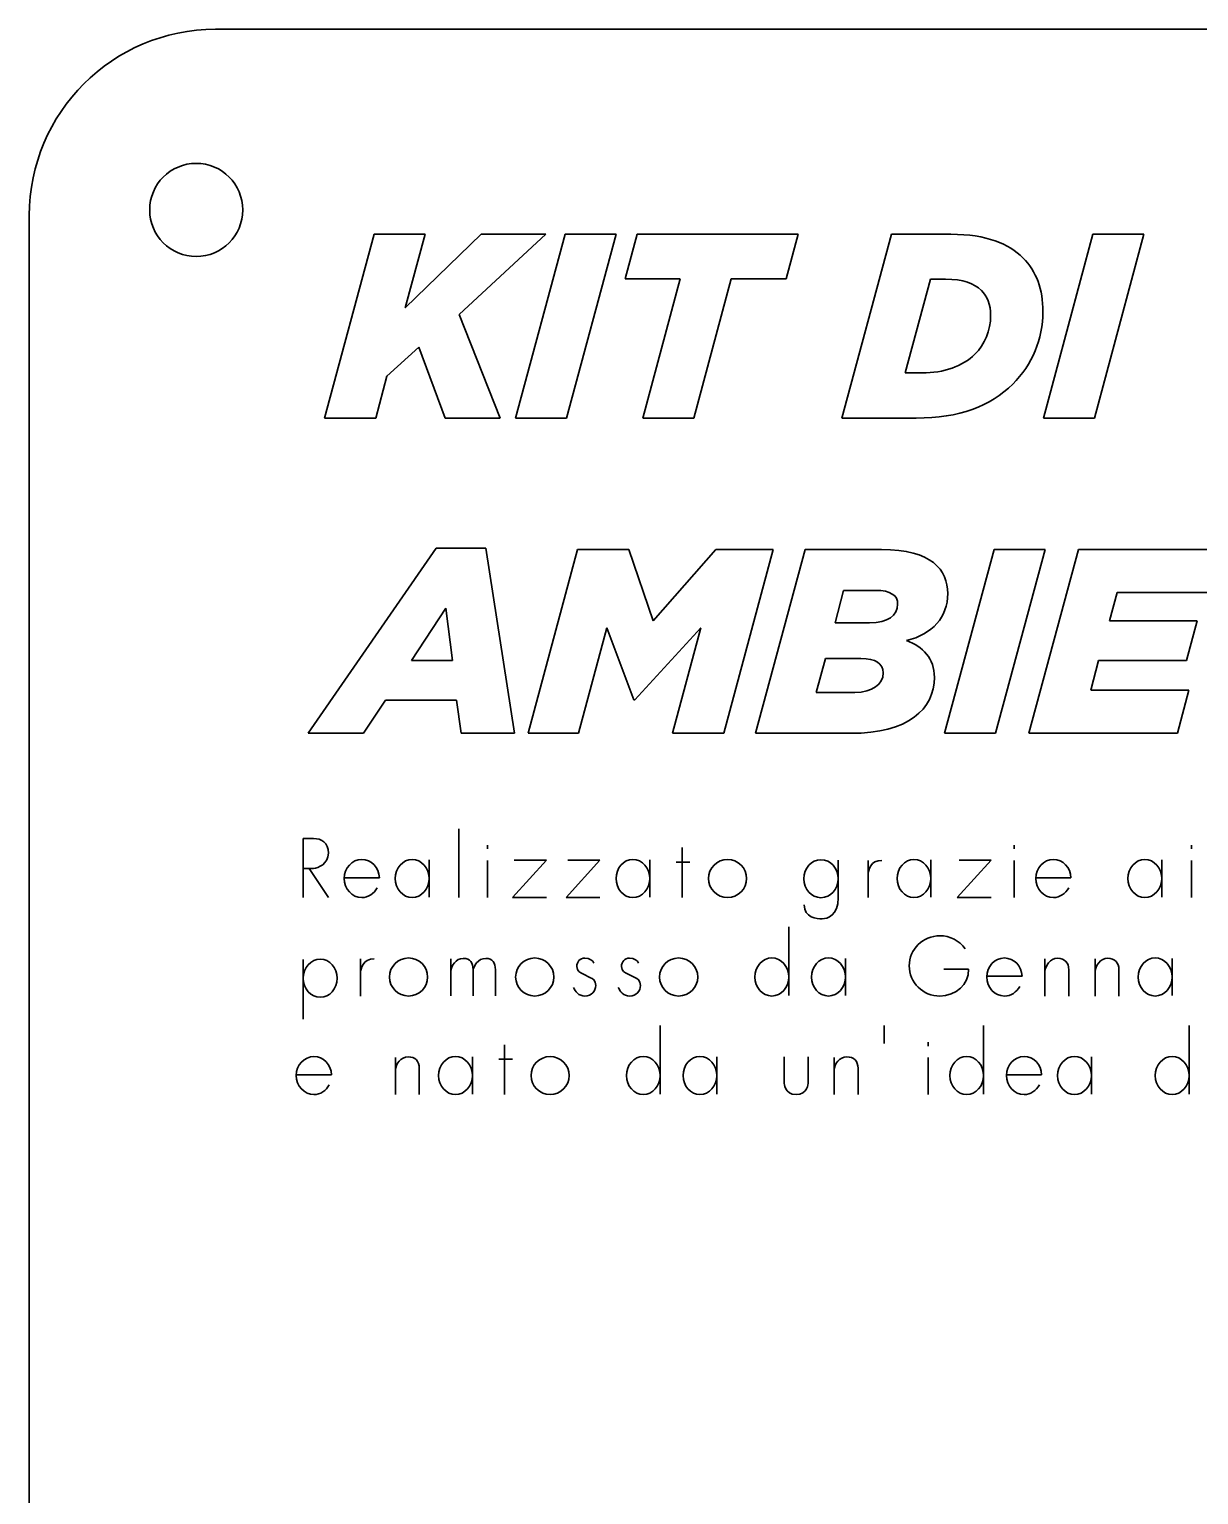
# Model space of a CAD drawing. Header units: inches. Extents: x 0 to 9.7, y -5.9 to 6.4.
# Drawn here: x 0 to 1.978, y -2.479 to 0 of the extents above; entities that cross this region are included whole.
import ezdxf

# ---------------------------------------------------------------- set-up
doc = ezdxf.new("R2010")
doc.units = ezdxf.units.IN
doc.header["$MEASUREMENT"] = 0
doc.layers.add('Livello 1', color=7, linetype='Continuous')

msp = doc.modelspace()

# ---------------------------------------------------------------- linework, layer by layer
at = {"layer": 'Livello 1', "color": 250, "lineweight": 35}
for points in [[(0.315, 0), (9.3395, 0)], [(0, -5.5906), (0, -0.315)], [(0.4993, -0.6578), (0.5833, -0.3467)], [(0.5833, -0.3467), (0.6695, -0.3467)], [(0.6357, -0.4711), (0.7646, -0.3467)], [(0.6695, -0.3467), (0.6357, -0.4711)], [(0.8739, -0.3467), (0.7273, -0.4827)], [(0.7646, -0.3467), (0.8739, -0.3467)], [(0.8228, -0.6578), (0.9064, -0.3467)], [(0.9064, -0.3467), (0.9926, -0.3467)], [(0.9926, -0.3467), (0.9091, -0.6578)], [(1.0082, -0.4222), (1.0282, -0.3467)], [(1.0282, -0.3467), (1.3006, -0.3467)], [(1.3006, -0.3467), (1.2806, -0.4222)], [(1.3748, -0.6578), (1.4588, -0.3467)], [(1.4588, -0.3467), (1.5593, -0.3467)], [(1.7157, -0.6578), (1.7993, -0.3467)], [(1.7993, -0.3467), (1.8855, -0.3467)], [(1.8855, -0.3467), (1.8019, -0.6578)], [(1.1011, -0.4222), (1.0082, -0.4222)], [(1.038, -0.6578), (1.1011, -0.4222)], [(1.1873, -0.4222), (1.1242, -0.6578)], [(1.2806, -0.4222), (1.1873, -0.4222)], [(1.5246, -0.4227), (1.4819, -0.5813)], [(1.5499, -0.4227), (1.5246, -0.4227)], [(0.7273, -0.4827), (0.7966, -0.6578)], [(0.6588, -0.5378), (0.6046, -0.5871)], [(0.7037, -0.6578), (0.6588, -0.5378)], [(0.6046, -0.5871), (0.586, -0.6578)], [(1.4819, -0.5813), (1.5104, -0.5813)], [(0.586, -0.6578), (0.4993, -0.6578)], [(0.7966, -0.6578), (0.7037, -0.6578)], [(0.9091, -0.6578), (0.8228, -0.6578)], [(1.1242, -0.6578), (1.038, -0.6578)], [(1.5006, -0.6578), (1.3748, -0.6578)], [(1.8019, -0.6578), (1.7157, -0.6578)], [(0.4717, -1.1911), (0.6882, -0.8778)], [(0.6882, -0.8778), (0.7726, -0.8778)], [(0.7726, -0.8778), (0.8211, -1.1911)], [(0.8437, -1.1911), (0.9277, -0.88)], [(0.9277, -0.88), (1.0144, -0.88)], [(1.0144, -0.88), (1.0557, -1.0005)], [(1.0557, -1.0005), (1.1615, -0.88)], [(1.1615, -0.88), (1.2584, -0.88)], [(1.2584, -0.88), (1.1748, -1.1911)], [(1.2286, -1.1911), (1.3126, -0.88)], [(1.3126, -0.88), (1.4419, -0.88)], [(1.5486, -1.1911), (1.6322, -0.88)], [(1.6322, -0.88), (1.7184, -0.88)], [(1.7184, -0.88), (1.6348, -1.1911)], [(1.6909, -1.1911), (1.7748, -0.88)], [(1.7748, -0.88), (2.0237, -0.88)], [(1.3775, -0.9493), (1.3633, -1.004)], [(1.4313, -0.9493), (1.3775, -0.9493)], [(1.8402, -0.9529), (1.8273, -1.0005)], [(2.0037, -0.9529), (1.8402, -0.9529)], [(0.7046, -0.9791), (0.6464, -1.068)], [(0.7162, -1.068), (0.7046, -0.9791)], [(0.9771, -1.0129), (0.9291, -1.1911)], [(1.0228, -1.1342), (0.9771, -1.0129)], [(1.1362, -1.0125), (1.0246, -1.1342)], [(1.0882, -1.1911), (1.1362, -1.0125)], [(1.3633, -1.004), (1.4215, -1.004)], [(1.8273, -1.0005), (1.9757, -1.0005)], [(1.9757, -1.0005), (1.9575, -1.068)], [(1.3468, -1.0645), (1.3313, -1.1218)], [(1.4068, -1.0645), (1.3468, -1.0645)], [(0.6464, -1.068), (0.7162, -1.068)], [(1.8091, -1.068), (1.7957, -1.1178)], [(1.9575, -1.068), (1.8091, -1.068)], [(0.6028, -1.1351), (0.5655, -1.1911)], [(0.7228, -1.1351), (0.6028, -1.1351)], [(0.7304, -1.1911), (0.7228, -1.1351)], [(1.0246, -1.1342), (1.0228, -1.1342)], [(1.3313, -1.1218), (1.3966, -1.1218)], [(1.7957, -1.1178), (1.9619, -1.1178)], [(1.9619, -1.1178), (1.9424, -1.1911)], [(0.5655, -1.1911), (0.4717, -1.1911)], [(0.8211, -1.1911), (0.7304, -1.1911)], [(0.9291, -1.1911), (0.8437, -1.1911)], [(1.1748, -1.1911), (1.0882, -1.1911)], [(1.3899, -1.1911), (1.2286, -1.1911)], [(1.6348, -1.1911), (1.5486, -1.1911)], [(1.9424, -1.1911), (1.6909, -1.1911)], [(0.7269, -1.4689), (0.7269, -1.3527)], [(0.7269, -1.3527), (0.7269, -1.4689)], [(0.4634, -1.4688), (0.4634, -1.369)], [(0.4634, -1.369), (0.4634, -1.4688)], [(0.481, -1.369), (0.4634, -1.369)], [(0.4634, -1.369), (0.481, -1.369)], [(0.7751, -1.3868), (0.7751, -1.3801)], [(0.7751, -1.3801), (0.7751, -1.3868)], [(1.1044, -1.3845), (1.1044, -1.4091)], [(1.1044, -1.4091), (1.1044, -1.3845)], [(1.6663, -1.3801), (1.6663, -1.3868)], [(1.6663, -1.3868), (1.6663, -1.3801)], [(1.9663, -1.3868), (1.9663, -1.3801)], [(1.9663, -1.3801), (1.9663, -1.3868)], [(0.6764, -1.4682), (0.6764, -1.4052)], [(0.6764, -1.4052), (0.6764, -1.4682)], [(0.7751, -1.4689), (0.7751, -1.4061)], [(0.7751, -1.4061), (0.7751, -1.4689)], [(0.8748, -1.4059), (0.8174, -1.4689)], [(0.8174, -1.4689), (0.8748, -1.4059)], [(0.8205, -1.4059), (0.8748, -1.4059)], [(0.8748, -1.4059), (0.8205, -1.4059)], [(0.9653, -1.4059), (0.908, -1.4689)], [(0.908, -1.4689), (0.9653, -1.4059)], [(0.911, -1.4059), (0.9653, -1.4059)], [(0.9653, -1.4059), (0.911, -1.4059)], [(1.0498, -1.4682), (1.0498, -1.4052)], [(1.0498, -1.4052), (1.0498, -1.4682)], [(1.0944, -1.4091), (1.1044, -1.4091)], [(1.1044, -1.4091), (1.0944, -1.4091)], [(1.1044, -1.4689), (1.1044, -1.4091)], [(1.1044, -1.4091), (1.1044, -1.4689)], [(1.1176, -1.4091), (1.1044, -1.4091)], [(1.1044, -1.4091), (1.1176, -1.4091)], [(1.3685, -1.4056), (1.3685, -1.4692)], [(1.3685, -1.4692), (1.3685, -1.4056)], [(1.4191, -1.4689), (1.4191, -1.4061)], [(1.4191, -1.4061), (1.4191, -1.4689)], [(1.5253, -1.4682), (1.5253, -1.4052)], [(1.5253, -1.4052), (1.5253, -1.4682)], [(1.6273, -1.4059), (1.5699, -1.4689)], [(1.5699, -1.4689), (1.6273, -1.4059)], [(1.573, -1.4059), (1.6273, -1.4059)], [(1.6273, -1.4059), (1.573, -1.4059)], [(1.6663, -1.4061), (1.6663, -1.4689)], [(1.6663, -1.4689), (1.6663, -1.4061)], [(1.9159, -1.4682), (1.9159, -1.4052)], [(1.9159, -1.4052), (1.9159, -1.4682)], [(1.9663, -1.4689), (1.9663, -1.4061)], [(1.9663, -1.4061), (1.9663, -1.4689)], [(0.4634, -1.4197), (0.481, -1.4197)], [(0.481, -1.4197), (0.4634, -1.4197)], [(0.4737, -1.4199), (0.5063, -1.4689)], [(0.5063, -1.4689), (0.4737, -1.4199)], [(0.5329, -1.4355), (0.5923, -1.4355)], [(0.5923, -1.4355), (0.5329, -1.4355)], [(1.7028, -1.4355), (1.7622, -1.4355)], [(1.7622, -1.4355), (1.7028, -1.4355)], [(0.8174, -1.4689), (0.8748, -1.4689)], [(0.8748, -1.4689), (0.8174, -1.4689)], [(0.908, -1.4689), (0.9653, -1.4689)], [(0.9653, -1.4689), (0.908, -1.4689)], [(1.5699, -1.4689), (1.6273, -1.4689)], [(1.6273, -1.4689), (1.5699, -1.4689)], [(1.2848, -1.6349), (1.2848, -1.5186)], [(1.2848, -1.5186), (1.2848, -1.6349)], [(0.4634, -1.574), (0.4634, -1.6747)], [(0.4634, -1.6747), (0.4634, -1.574)], [(0.5602, -1.6356), (0.5602, -1.5727)], [(0.5602, -1.5727), (0.5602, -1.6356)], [(0.713, -1.6355), (0.713, -1.5727)], [(1.3806, -1.6349), (1.3806, -1.5719)], [(1.3806, -1.5719), (1.3806, -1.6349)], [(1.7183, -1.6356), (1.7183, -1.5727)], [(1.7183, -1.5727), (1.7183, -1.6356)], [(1.8031, -1.5727), (1.8031, -1.6356)], [(1.8031, -1.6356), (1.8031, -1.5727)], [(1.9334, -1.6349), (1.9334, -1.5719)], [(1.9334, -1.5719), (1.9334, -1.6349)], [(0.9362, -1.5981), (0.9496, -1.6045)], [(0.9496, -1.6045), (0.9362, -1.5981)], [(1.0119, -1.5981), (1.0253, -1.6045)], [(1.0253, -1.6045), (1.0119, -1.5981)], [(1.5474, -1.5901), (1.5889, -1.5901)], [(1.5889, -1.5901), (1.5474, -1.5901)], [(1.6201, -1.6021), (1.6795, -1.6021)], [(1.6795, -1.6021), (1.6201, -1.6021)], [(1.0674, -1.8016), (1.0674, -1.6852)], [(1.0674, -1.6852), (1.0674, -1.8016)], [(1.4465, -1.6855), (1.4465, -1.7161)], [(1.4465, -1.7161), (1.4465, -1.6855)], [(1.6145, -1.8016), (1.6145, -1.6852)], [(1.6145, -1.6852), (1.6145, -1.8016)], [(1.9621, -1.8016), (1.9621, -1.6852)], [(1.9621, -1.6852), (1.9621, -1.8016)], [(0.8042, -1.7179), (0.8042, -1.7424)], [(0.8042, -1.7424), (0.8042, -1.7179)], [(1.5209, -1.7201), (1.5209, -1.7134)], [(1.5209, -1.7134), (1.5209, -1.7201)], [(0.6194, -1.8023), (0.6194, -1.7394)], [(0.6194, -1.7394), (0.6194, -1.8023)], [(0.7496, -1.8016), (0.7496, -1.7386)], [(0.7496, -1.7386), (0.7496, -1.8016)], [(0.7942, -1.7424), (0.8042, -1.7424)], [(0.8042, -1.7424), (0.7942, -1.7424)], [(0.8042, -1.8023), (0.8042, -1.7424)], [(0.8042, -1.7424), (0.8042, -1.8023)], [(0.8174, -1.7424), (0.8042, -1.7424)], [(0.8042, -1.7424), (0.8174, -1.7424)], [(1.1632, -1.8016), (1.1632, -1.7386)], [(1.1632, -1.7386), (1.1632, -1.8016)], [(1.2773, -1.7387), (1.2773, -1.7827)], [(1.2773, -1.7827), (1.2773, -1.7387)], [(1.3175, -1.7387), (1.3175, -1.7827)], [(1.3175, -1.7827), (1.3175, -1.7387)], [(1.3616, -1.7394), (1.3616, -1.8023)], [(1.3616, -1.8023), (1.3616, -1.7394)], [(1.5209, -1.8023), (1.5209, -1.7394)], [(1.5209, -1.7394), (1.5209, -1.8023)], [(1.7968, -1.8016), (1.7968, -1.7386)], [(1.7968, -1.7386), (1.7968, -1.8016)], [(0.4517, -1.7688), (0.5112, -1.7688)], [(0.5112, -1.7688), (0.4517, -1.7688)], [(1.6533, -1.7688), (1.7127, -1.7688)], [(1.7127, -1.7688), (1.6533, -1.7688)]]:
    msp.add_lwpolyline(points, dxfattribs=at)
for points in [[(0, -0.315), (0, -0.141), (0.141, 0), (0.315, 0)], [(0.2037, -0.3056), (0.2037, -0.2621), (0.2389, -0.2268), (0.2824, -0.2268)], [(0.2824, -0.2268), (0.3259, -0.2268), (0.3611, -0.2621), (0.3611, -0.3056)], [(0.2824, -0.3843), (0.2389, -0.3843), (0.2037, -0.349), (0.2037, -0.3056)], [(0.3611, -0.3056), (0.3611, -0.349), (0.3259, -0.3843), (0.2824, -0.3843)], [(1.5593, -0.3467), (1.6197, -0.3467), (1.6575, -0.3631), (1.681, -0.3867)], [(1.681, -0.3867), (1.7041, -0.4098), (1.7148, -0.44), (1.7148, -0.4778)], [(1.6108, -0.4418), (1.5988, -0.4302), (1.5797, -0.4227), (1.5499, -0.4227)], [(1.6264, -0.4845), (1.6264, -0.4653), (1.6206, -0.4516), (1.6108, -0.4418)], [(1.5997, -0.5498), (1.6162, -0.5333), (1.6264, -0.5093), (1.6264, -0.4845)], [(1.7148, -0.4778), (1.7148, -0.5245), (1.697, -0.5671), (1.6637, -0.6004)], [(1.5104, -0.5813), (1.5468, -0.5813), (1.5793, -0.5702), (1.5997, -0.5498)], [(1.6637, -0.6004), (1.6264, -0.6378), (1.5726, -0.6578), (1.5006, -0.6578)], [(1.4419, -0.88), (1.5264, -0.88), (1.5539, -0.9147), (1.5539, -0.9547)], [(1.4691, -0.9725), (1.4691, -0.9578), (1.4575, -0.9493), (1.4313, -0.9493)], [(1.5539, -0.9547), (1.5539, -0.9942), (1.5277, -1.0236), (1.4842, -1.0342)], [(1.4215, -1.004), (1.4526, -1.004), (1.4691, -0.992), (1.4691, -0.9725)], [(1.4842, -1.0342), (1.5117, -1.044), (1.5313, -1.0645), (1.5313, -1.0964)], [(1.4446, -1.0889), (1.4446, -1.0729), (1.4317, -1.0645), (1.4068, -1.0645)], [(1.3966, -1.1218), (1.4264, -1.1218), (1.4446, -1.1084), (1.4446, -1.0889)], [(1.5313, -1.0964), (1.5313, -1.1502), (1.4864, -1.1911), (1.3899, -1.1911)], [(0.506, -1.3938), (0.506, -1.3762), (0.4942, -1.3691), (0.481, -1.369)], [(0.481, -1.369), (0.4942, -1.3691), (0.506, -1.3762), (0.506, -1.3938)], [(0.481, -1.4197), (0.4888, -1.4197), (0.506, -1.4113), (0.506, -1.3938)], [(0.506, -1.3938), (0.506, -1.4113), (0.4888, -1.4197), (0.481, -1.4197)], [(0.5626, -1.4045), (0.546, -1.4045), (0.5327, -1.419), (0.5327, -1.4366)], [(0.5327, -1.4366), (0.5327, -1.419), (0.546, -1.4045), (0.5626, -1.4045)], [(0.5923, -1.4355), (0.5919, -1.4181), (0.5787, -1.4045), (0.5626, -1.4045)], [(0.5626, -1.4045), (0.5787, -1.4045), (0.5919, -1.4181), (0.5923, -1.4355)], [(0.6192, -1.4367), (0.6192, -1.419), (0.632, -1.4044), (0.6478, -1.4044)], [(0.6192, -1.4367), (0.6192, -1.419), (0.632, -1.4044), (0.6478, -1.4044)], [(0.6478, -1.4044), (0.6635, -1.4044), (0.6764, -1.419), (0.6764, -1.4367)], [(0.6478, -1.4044), (0.6635, -1.4044), (0.6764, -1.419), (0.6764, -1.4367)], [(0.9926, -1.4367), (0.9926, -1.419), (1.0053, -1.4044), (1.0212, -1.4044)], [(0.9926, -1.4367), (0.9926, -1.419), (1.0053, -1.4044), (1.0212, -1.4044)], [(1.0212, -1.4044), (1.0369, -1.4044), (1.0498, -1.419), (1.0498, -1.4367)], [(1.0212, -1.4044), (1.0369, -1.4044), (1.0498, -1.419), (1.0498, -1.4367)], [(1.149, -1.4367), (1.149, -1.419), (1.1635, -1.4045), (1.1813, -1.4045)], [(1.149, -1.4367), (1.149, -1.419), (1.1635, -1.4045), (1.1813, -1.4045)], [(1.1813, -1.4045), (1.1991, -1.4045), (1.2136, -1.419), (1.2136, -1.4367)], [(1.1813, -1.4045), (1.1991, -1.4045), (1.2136, -1.419), (1.2136, -1.4367)], [(1.3103, -1.4371), (1.3103, -1.4192), (1.3234, -1.4049), (1.3394, -1.4049)], [(1.3103, -1.4371), (1.3103, -1.4192), (1.3234, -1.4049), (1.3394, -1.4049)], [(1.3394, -1.4049), (1.3555, -1.4049), (1.3685, -1.4192), (1.3685, -1.4371)], [(1.3394, -1.4049), (1.3555, -1.4049), (1.3685, -1.4192), (1.3685, -1.4371)], [(1.4191, -1.4291), (1.4191, -1.4238), (1.4234, -1.4052), (1.4424, -1.4061)], [(1.4424, -1.4061), (1.4234, -1.4052), (1.4191, -1.4238), (1.4191, -1.4291)], [(1.4681, -1.4367), (1.4681, -1.419), (1.4809, -1.4044), (1.4967, -1.4044)], [(1.4681, -1.4367), (1.4681, -1.419), (1.4809, -1.4044), (1.4967, -1.4044)], [(1.4967, -1.4044), (1.5124, -1.4044), (1.5253, -1.419), (1.5253, -1.4367)], [(1.4967, -1.4044), (1.5124, -1.4044), (1.5253, -1.419), (1.5253, -1.4367)], [(1.7325, -1.4045), (1.716, -1.4045), (1.7027, -1.419), (1.7027, -1.4366)], [(1.7027, -1.4366), (1.7027, -1.419), (1.716, -1.4045), (1.7325, -1.4045)], [(1.7622, -1.4355), (1.7618, -1.4181), (1.7486, -1.4045), (1.7325, -1.4045)], [(1.7325, -1.4045), (1.7486, -1.4045), (1.7618, -1.4181), (1.7622, -1.4355)], [(1.8587, -1.4367), (1.8587, -1.419), (1.8714, -1.4044), (1.8873, -1.4044)], [(1.8587, -1.4367), (1.8587, -1.419), (1.8714, -1.4044), (1.8873, -1.4044)], [(1.8873, -1.4044), (1.9029, -1.4044), (1.9159, -1.419), (1.9159, -1.4367)], [(1.8873, -1.4044), (1.9029, -1.4044), (1.9159, -1.419), (1.9159, -1.4367)], [(0.5327, -1.4366), (0.5327, -1.4544), (0.546, -1.4689), (0.5626, -1.4689)], [(0.5626, -1.4689), (0.546, -1.4689), (0.5327, -1.4544), (0.5327, -1.4366)], [(0.6478, -1.4689), (0.632, -1.4689), (0.6192, -1.4544), (0.6192, -1.4367)], [(0.6478, -1.4689), (0.632, -1.4689), (0.6192, -1.4544), (0.6192, -1.4367)], [(0.6764, -1.4367), (0.6764, -1.4544), (0.6635, -1.4689), (0.6478, -1.4689)], [(0.6764, -1.4367), (0.6764, -1.4544), (0.6635, -1.4689), (0.6478, -1.4689)], [(1.0212, -1.4689), (1.0053, -1.4689), (0.9926, -1.4544), (0.9926, -1.4367)], [(1.0212, -1.4689), (1.0053, -1.4689), (0.9926, -1.4544), (0.9926, -1.4367)], [(1.0498, -1.4367), (1.0498, -1.4544), (1.0369, -1.4689), (1.0212, -1.4689)], [(1.0498, -1.4367), (1.0498, -1.4544), (1.0369, -1.4689), (1.0212, -1.4689)], [(1.1813, -1.4689), (1.1635, -1.4689), (1.149, -1.4544), (1.149, -1.4367)], [(1.1813, -1.4689), (1.1635, -1.4689), (1.149, -1.4544), (1.149, -1.4367)], [(1.2136, -1.4367), (1.2136, -1.4544), (1.1991, -1.4689), (1.1813, -1.4689)], [(1.2136, -1.4367), (1.2136, -1.4544), (1.1991, -1.4689), (1.1813, -1.4689)], [(1.3394, -1.4692), (1.3234, -1.4692), (1.3103, -1.4549), (1.3103, -1.4371)], [(1.3394, -1.4692), (1.3234, -1.4692), (1.3103, -1.4549), (1.3103, -1.4371)], [(1.3685, -1.4371), (1.3685, -1.4549), (1.3555, -1.4692), (1.3394, -1.4692)], [(1.3685, -1.4371), (1.3685, -1.4549), (1.3555, -1.4692), (1.3394, -1.4692)], [(1.4967, -1.4689), (1.4809, -1.4689), (1.4681, -1.4544), (1.4681, -1.4367)], [(1.4967, -1.4689), (1.4809, -1.4689), (1.4681, -1.4544), (1.4681, -1.4367)], [(1.5253, -1.4367), (1.5253, -1.4544), (1.5124, -1.4689), (1.4967, -1.4689)], [(1.5253, -1.4367), (1.5253, -1.4544), (1.5124, -1.4689), (1.4967, -1.4689)], [(1.7027, -1.4366), (1.7027, -1.4544), (1.716, -1.4689), (1.7325, -1.4689)], [(1.7325, -1.4689), (1.716, -1.4689), (1.7027, -1.4544), (1.7027, -1.4366)], [(1.8873, -1.4689), (1.8714, -1.4689), (1.8587, -1.4544), (1.8587, -1.4367)], [(1.8873, -1.4689), (1.8714, -1.4689), (1.8587, -1.4544), (1.8587, -1.4367)], [(1.9159, -1.4367), (1.9159, -1.4544), (1.9029, -1.4689), (1.8873, -1.4689)], [(1.9159, -1.4367), (1.9159, -1.4544), (1.9029, -1.4689), (1.8873, -1.4689)], [(0.5885, -1.4527), (0.5832, -1.4623), (0.5735, -1.4689), (0.5626, -1.4689)], [(0.5626, -1.4689), (0.5735, -1.4689), (0.5832, -1.4623), (0.5885, -1.4527)], [(1.7585, -1.4527), (1.7532, -1.4623), (1.7435, -1.4689), (1.7325, -1.4689)], [(1.7325, -1.4689), (1.7435, -1.4689), (1.7532, -1.4623), (1.7585, -1.4527)], [(1.3109, -1.481), (1.3109, -1.5034), (1.3323, -1.5049), (1.3414, -1.5049)], [(1.3414, -1.5049), (1.3323, -1.5049), (1.3109, -1.5034), (1.3109, -1.481)], [(1.3685, -1.4692), (1.3685, -1.4992), (1.3505, -1.5049), (1.3414, -1.5049)], [(1.3414, -1.5049), (1.3505, -1.5049), (1.3685, -1.4992), (1.3685, -1.4692)], [(1.5405, -1.5336), (1.512, -1.5336), (1.4887, -1.5565), (1.4887, -1.5845)], [(1.4887, -1.5845), (1.4887, -1.5565), (1.512, -1.5336), (1.5405, -1.5336)], [(1.5831, -1.5556), (1.5735, -1.5419), (1.5574, -1.5336), (1.5405, -1.5336)], [(1.5405, -1.5336), (1.5574, -1.5336), (1.5735, -1.5419), (1.5831, -1.5556)], [(0.4923, -1.5731), (0.4765, -1.5731), (0.4635, -1.5877), (0.4635, -1.6055)], [(0.4923, -1.5731), (0.4765, -1.5731), (0.4635, -1.5877), (0.4635, -1.6055)], [(0.5209, -1.6055), (0.5209, -1.5877), (0.5081, -1.5731), (0.4923, -1.5731)], [(0.5209, -1.6055), (0.5209, -1.5877), (0.5081, -1.5731), (0.4923, -1.5731)], [(0.5602, -1.5958), (0.5602, -1.5905), (0.5645, -1.5719), (0.5835, -1.5727)], [(0.5835, -1.5727), (0.5645, -1.5719), (0.5602, -1.5905), (0.5602, -1.5958)], [(0.6092, -1.6034), (0.6092, -1.5856), (0.6238, -1.5712), (0.6416, -1.5712)], [(0.6092, -1.6034), (0.6092, -1.5856), (0.6238, -1.5712), (0.6416, -1.5712)], [(0.6416, -1.5712), (0.6594, -1.5712), (0.6739, -1.5856), (0.6739, -1.6034)], [(0.6416, -1.5712), (0.6594, -1.5712), (0.6739, -1.5856), (0.6739, -1.6034)], [(0.7342, -1.5719), (0.7219, -1.5719), (0.7133, -1.5845), (0.713, -1.594)], [(0.713, -1.594), (0.7133, -1.5845), (0.7219, -1.5719), (0.7342, -1.5719)], [(0.713, -1.5727), (0.713, -1.5727), (0.713, -1.6356), (0.713, -1.6355)], [(0.7507, -1.5912), (0.7507, -1.5792), (0.7466, -1.5719), (0.7342, -1.5719)], [(0.7342, -1.5719), (0.7466, -1.5719), (0.7507, -1.5792), (0.7507, -1.5912)], [(0.7507, -1.594), (0.751, -1.5845), (0.7596, -1.5719), (0.7721, -1.5719)], [(0.7721, -1.5719), (0.7596, -1.5719), (0.751, -1.5845), (0.7507, -1.594)], [(0.7721, -1.5719), (0.7843, -1.5719), (0.7885, -1.5792), (0.7885, -1.5912)], [(0.7885, -1.5912), (0.7885, -1.5792), (0.7843, -1.5719), (0.7721, -1.5719)], [(0.8228, -1.6034), (0.8228, -1.5856), (0.8374, -1.5712), (0.8552, -1.5712)], [(0.8228, -1.6034), (0.8228, -1.5856), (0.8374, -1.5712), (0.8552, -1.5712)], [(0.8552, -1.5712), (0.873, -1.5712), (0.8875, -1.5856), (0.8875, -1.6034)], [(0.8552, -1.5712), (0.873, -1.5712), (0.8875, -1.5856), (0.8875, -1.6034)], [(0.9398, -1.5713), (0.9316, -1.5713), (0.9262, -1.5773), (0.9262, -1.5856)], [(0.9262, -1.5856), (0.9262, -1.5773), (0.9316, -1.5713), (0.9398, -1.5713)], [(0.9262, -1.5856), (0.9263, -1.5938), (0.9323, -1.596), (0.9362, -1.5981)], [(0.9362, -1.5981), (0.9323, -1.596), (0.9263, -1.5938), (0.9262, -1.5856)], [(0.9549, -1.5798), (0.9539, -1.5759), (0.948, -1.5713), (0.9398, -1.5713)], [(0.9398, -1.5713), (0.948, -1.5713), (0.9539, -1.5759), (0.9549, -1.5798)], [(1.0155, -1.5713), (1.0073, -1.5713), (1.0019, -1.5773), (1.0019, -1.5856)], [(1.0019, -1.5856), (1.0019, -1.5773), (1.0073, -1.5713), (1.0155, -1.5713)], [(1.0019, -1.5856), (1.002, -1.5938), (1.008, -1.596), (1.0119, -1.5981)], [(1.0119, -1.5981), (1.008, -1.596), (1.002, -1.5938), (1.0019, -1.5856)], [(1.0306, -1.5798), (1.0296, -1.5759), (1.0237, -1.5713), (1.0155, -1.5713)], [(1.0155, -1.5713), (1.0237, -1.5713), (1.0296, -1.5759), (1.0306, -1.5798)], [(1.0662, -1.6034), (1.0662, -1.5856), (1.0808, -1.5712), (1.0985, -1.5712)], [(1.0662, -1.6034), (1.0662, -1.5856), (1.0808, -1.5712), (1.0985, -1.5712)], [(1.0985, -1.5712), (1.1163, -1.5712), (1.1309, -1.5856), (1.1309, -1.6034)], [(1.0985, -1.5712), (1.1163, -1.5712), (1.1309, -1.5856), (1.1309, -1.6034)], [(1.2276, -1.6034), (1.2276, -1.5856), (1.2403, -1.5711), (1.2562, -1.5711)], [(1.2276, -1.6034), (1.2276, -1.5856), (1.2403, -1.5711), (1.2562, -1.5711)], [(1.2562, -1.5711), (1.2719, -1.5711), (1.2848, -1.5856), (1.2848, -1.6034)], [(1.2562, -1.5711), (1.2719, -1.5711), (1.2848, -1.5856), (1.2848, -1.6034)], [(1.3234, -1.6034), (1.3234, -1.5856), (1.3362, -1.5711), (1.352, -1.5711)], [(1.3234, -1.6034), (1.3234, -1.5856), (1.3362, -1.5711), (1.352, -1.5711)], [(1.352, -1.5711), (1.3677, -1.5711), (1.3806, -1.5856), (1.3806, -1.6034)], [(1.352, -1.5711), (1.3677, -1.5711), (1.3806, -1.5856), (1.3806, -1.6034)], [(1.4887, -1.5845), (1.4887, -1.6127), (1.512, -1.6356), (1.5405, -1.6356)], [(1.5405, -1.6356), (1.512, -1.6356), (1.4887, -1.6127), (1.4887, -1.5845)], [(1.6498, -1.5712), (1.6333, -1.5712), (1.6199, -1.5856), (1.6199, -1.6033)], [(1.6199, -1.6033), (1.6199, -1.5856), (1.6333, -1.5712), (1.6498, -1.5712)], [(1.6795, -1.6021), (1.6791, -1.5848), (1.6659, -1.5712), (1.6498, -1.5712)], [(1.6498, -1.5712), (1.6659, -1.5712), (1.6791, -1.5848), (1.6795, -1.6021)], [(1.7183, -1.594), (1.7187, -1.5844), (1.7273, -1.5717), (1.7396, -1.5717)], [(1.7396, -1.5717), (1.7273, -1.5717), (1.7187, -1.5844), (1.7183, -1.594)], [(1.7587, -1.5912), (1.7587, -1.5791), (1.7519, -1.5717), (1.7396, -1.5717)], [(1.7396, -1.5717), (1.7519, -1.5717), (1.7587, -1.5791), (1.7587, -1.5912)], [(1.8245, -1.5717), (1.8121, -1.5717), (1.8035, -1.5844), (1.8031, -1.594)], [(1.8031, -1.594), (1.8035, -1.5844), (1.8121, -1.5717), (1.8245, -1.5717)], [(1.8435, -1.5912), (1.8435, -1.5791), (1.8367, -1.5717), (1.8245, -1.5717)], [(1.8245, -1.5717), (1.8367, -1.5717), (1.8435, -1.5791), (1.8435, -1.5912)], [(1.8762, -1.6034), (1.8762, -1.5856), (1.8889, -1.5711), (1.9048, -1.5711)], [(1.8762, -1.6034), (1.8762, -1.5856), (1.8889, -1.5711), (1.9048, -1.5711)], [(1.9048, -1.5711), (1.9205, -1.5711), (1.9334, -1.5856), (1.9334, -1.6034)], [(1.9048, -1.5711), (1.9205, -1.5711), (1.9334, -1.5856), (1.9334, -1.6034)], [(0.4635, -1.6055), (0.4635, -1.6232), (0.4765, -1.6377), (0.4923, -1.6377)], [(0.4635, -1.6055), (0.4635, -1.6232), (0.4765, -1.6377), (0.4923, -1.6377)], [(0.4923, -1.6377), (0.5081, -1.6377), (0.5209, -1.6232), (0.5209, -1.6055)], [(0.4923, -1.6377), (0.5081, -1.6377), (0.5209, -1.6232), (0.5209, -1.6055)], [(0.6416, -1.6356), (0.6238, -1.6356), (0.6092, -1.621), (0.6092, -1.6034)], [(0.6416, -1.6356), (0.6238, -1.6356), (0.6092, -1.621), (0.6092, -1.6034)], [(0.6739, -1.6034), (0.6739, -1.621), (0.6594, -1.6356), (0.6416, -1.6356)], [(0.6739, -1.6034), (0.6739, -1.621), (0.6594, -1.6356), (0.6416, -1.6356)], [(0.7507, -1.6355), (0.7507, -1.6199), (0.7507, -1.6067), (0.7507, -1.5912)], [(0.7507, -1.5912), (0.7507, -1.6067), (0.7507, -1.6199), (0.7507, -1.6355)], [(0.7885, -1.5912), (0.7885, -1.6067), (0.7885, -1.6199), (0.7885, -1.6355)], [(0.7885, -1.6355), (0.7885, -1.6199), (0.7885, -1.6067), (0.7885, -1.5912)], [(0.8552, -1.6356), (0.8374, -1.6356), (0.8228, -1.621), (0.8228, -1.6034)], [(0.8552, -1.6356), (0.8374, -1.6356), (0.8228, -1.621), (0.8228, -1.6034)], [(0.8875, -1.6034), (0.8875, -1.621), (0.873, -1.6356), (0.8552, -1.6356)], [(0.8875, -1.6034), (0.8875, -1.621), (0.873, -1.6356), (0.8552, -1.6356)], [(0.9496, -1.6045), (0.953, -1.606), (0.9581, -1.6083), (0.9582, -1.6177)], [(0.9582, -1.6177), (0.9581, -1.6083), (0.953, -1.606), (0.9496, -1.6045)], [(1.0253, -1.6045), (1.0287, -1.606), (1.0338, -1.6083), (1.0339, -1.6177)], [(1.0339, -1.6177), (1.0338, -1.6083), (1.0287, -1.606), (1.0253, -1.6045)], [(1.0985, -1.6356), (1.0808, -1.6356), (1.0662, -1.621), (1.0662, -1.6034)], [(1.0985, -1.6356), (1.0808, -1.6356), (1.0662, -1.621), (1.0662, -1.6034)], [(1.1309, -1.6034), (1.1309, -1.621), (1.1163, -1.6356), (1.0985, -1.6356)], [(1.1309, -1.6034), (1.1309, -1.621), (1.1163, -1.6356), (1.0985, -1.6356)], [(1.2562, -1.6356), (1.2403, -1.6356), (1.2276, -1.621), (1.2276, -1.6034)], [(1.2562, -1.6356), (1.2403, -1.6356), (1.2276, -1.621), (1.2276, -1.6034)], [(1.2848, -1.6034), (1.2848, -1.621), (1.2719, -1.6356), (1.2562, -1.6356)], [(1.2848, -1.6034), (1.2848, -1.621), (1.2719, -1.6356), (1.2562, -1.6356)], [(1.352, -1.6356), (1.3362, -1.6356), (1.3234, -1.621), (1.3234, -1.6034)], [(1.352, -1.6356), (1.3362, -1.6356), (1.3234, -1.621), (1.3234, -1.6034)], [(1.3806, -1.6034), (1.3806, -1.621), (1.3677, -1.6356), (1.352, -1.6356)], [(1.3806, -1.6034), (1.3806, -1.621), (1.3677, -1.6356), (1.352, -1.6356)], [(1.5405, -1.6356), (1.5667, -1.6356), (1.5907, -1.6158), (1.5889, -1.5901)], [(1.5889, -1.5901), (1.5907, -1.6158), (1.5667, -1.6356), (1.5405, -1.6356)], [(1.6199, -1.6033), (1.6199, -1.621), (1.6333, -1.6356), (1.6498, -1.6356)], [(1.6498, -1.6356), (1.6333, -1.6356), (1.6199, -1.621), (1.6199, -1.6033)], [(1.7587, -1.6356), (1.7587, -1.6199), (1.7587, -1.6067), (1.7587, -1.5912)], [(1.7587, -1.5912), (1.7587, -1.6067), (1.7587, -1.6199), (1.7587, -1.6356)], [(1.8435, -1.6356), (1.8435, -1.6199), (1.8435, -1.6067), (1.8435, -1.5912)], [(1.8435, -1.5912), (1.8435, -1.6067), (1.8435, -1.6199), (1.8435, -1.6356)], [(1.9048, -1.6356), (1.8889, -1.6356), (1.8762, -1.621), (1.8762, -1.6034)], [(1.9048, -1.6356), (1.8889, -1.6356), (1.8762, -1.621), (1.8762, -1.6034)], [(1.9334, -1.6034), (1.9334, -1.621), (1.9205, -1.6356), (1.9048, -1.6356)], [(1.9334, -1.6034), (1.9334, -1.621), (1.9205, -1.6356), (1.9048, -1.6356)], [(0.9401, -1.6356), (0.929, -1.6356), (0.9237, -1.6276), (0.9208, -1.621)], [(0.9208, -1.621), (0.9237, -1.6276), (0.929, -1.6356), (0.9401, -1.6356)], [(0.9582, -1.6177), (0.9584, -1.6271), (0.951, -1.6356), (0.9401, -1.6356)], [(0.9401, -1.6356), (0.951, -1.6356), (0.9584, -1.6271), (0.9582, -1.6177)], [(1.0158, -1.6356), (1.0047, -1.6356), (0.9994, -1.6276), (0.9965, -1.621)], [(0.9965, -1.621), (0.9994, -1.6276), (1.0047, -1.6356), (1.0158, -1.6356)], [(1.0339, -1.6177), (1.0341, -1.6271), (1.0267, -1.6356), (1.0158, -1.6356)], [(1.0158, -1.6356), (1.0267, -1.6356), (1.0341, -1.6271), (1.0339, -1.6177)], [(1.6757, -1.6194), (1.6705, -1.6289), (1.6607, -1.6356), (1.6498, -1.6356)], [(1.6498, -1.6356), (1.6607, -1.6356), (1.6705, -1.6289), (1.6757, -1.6194)], [(0.4815, -1.7379), (0.4649, -1.7379), (0.4516, -1.7523), (0.4516, -1.7699)], [(0.4516, -1.7699), (0.4516, -1.7523), (0.4649, -1.7379), (0.4815, -1.7379)], [(0.5112, -1.7688), (0.5107, -1.7515), (0.4976, -1.7379), (0.4815, -1.7379)], [(0.4815, -1.7379), (0.4976, -1.7379), (0.5107, -1.7515), (0.5112, -1.7688)], [(0.6194, -1.7606), (0.6198, -1.751), (0.6284, -1.7384), (0.6408, -1.7384)], [(0.6408, -1.7384), (0.6284, -1.7384), (0.6198, -1.751), (0.6194, -1.7606)], [(0.6598, -1.7578), (0.6598, -1.7458), (0.653, -1.7384), (0.6408, -1.7384)], [(0.6408, -1.7384), (0.653, -1.7384), (0.6598, -1.7458), (0.6598, -1.7578)], [(0.6598, -1.8023), (0.6598, -1.7866), (0.6598, -1.7734), (0.6598, -1.7578)], [(0.6598, -1.7578), (0.6598, -1.7734), (0.6598, -1.7866), (0.6598, -1.8023)], [(0.6924, -1.7701), (0.6924, -1.7523), (0.7052, -1.7377), (0.721, -1.7377)], [(0.6924, -1.7701), (0.6924, -1.7523), (0.7052, -1.7377), (0.721, -1.7377)], [(0.721, -1.7377), (0.7367, -1.7377), (0.7496, -1.7523), (0.7496, -1.7701)], [(0.721, -1.7377), (0.7367, -1.7377), (0.7496, -1.7523), (0.7496, -1.7701)], [(0.8488, -1.7701), (0.8488, -1.7523), (0.8634, -1.7379), (0.8812, -1.7379)], [(0.8488, -1.7701), (0.8488, -1.7523), (0.8634, -1.7379), (0.8812, -1.7379)], [(0.8812, -1.7379), (0.8989, -1.7379), (0.9135, -1.7523), (0.9135, -1.7701)], [(0.8812, -1.7379), (0.8989, -1.7379), (0.9135, -1.7523), (0.9135, -1.7701)], [(1.0102, -1.7701), (1.0102, -1.7523), (1.023, -1.7377), (1.0388, -1.7377)], [(1.0102, -1.7701), (1.0102, -1.7523), (1.023, -1.7377), (1.0388, -1.7377)], [(1.0388, -1.7377), (1.0545, -1.7377), (1.0674, -1.7523), (1.0674, -1.7701)], [(1.0388, -1.7377), (1.0545, -1.7377), (1.0674, -1.7523), (1.0674, -1.7701)], [(1.106, -1.7701), (1.106, -1.7523), (1.1188, -1.7377), (1.1346, -1.7377)], [(1.106, -1.7701), (1.106, -1.7523), (1.1188, -1.7377), (1.1346, -1.7377)], [(1.1346, -1.7377), (1.1503, -1.7377), (1.1632, -1.7523), (1.1632, -1.7701)], [(1.1346, -1.7377), (1.1503, -1.7377), (1.1632, -1.7523), (1.1632, -1.7701)], [(1.383, -1.7384), (1.3706, -1.7384), (1.362, -1.751), (1.3616, -1.7606)], [(1.3616, -1.7606), (1.362, -1.751), (1.3706, -1.7384), (1.383, -1.7384)], [(1.402, -1.7578), (1.402, -1.7458), (1.3952, -1.7384), (1.383, -1.7384)], [(1.383, -1.7384), (1.3952, -1.7384), (1.402, -1.7458), (1.402, -1.7578)], [(1.402, -1.8023), (1.402, -1.7866), (1.402, -1.7734), (1.402, -1.7578)], [(1.402, -1.7578), (1.402, -1.7734), (1.402, -1.7866), (1.402, -1.8023)], [(1.5573, -1.7701), (1.5573, -1.7523), (1.5701, -1.7377), (1.5859, -1.7377)], [(1.5573, -1.7701), (1.5573, -1.7523), (1.5701, -1.7377), (1.5859, -1.7377)], [(1.5859, -1.7377), (1.6016, -1.7377), (1.6145, -1.7523), (1.6145, -1.7701)], [(1.5859, -1.7377), (1.6016, -1.7377), (1.6145, -1.7523), (1.6145, -1.7701)], [(1.683, -1.7379), (1.6664, -1.7379), (1.6531, -1.7523), (1.6531, -1.7699)], [(1.6531, -1.7699), (1.6531, -1.7523), (1.6664, -1.7379), (1.683, -1.7379)], [(1.7127, -1.7688), (1.7123, -1.7515), (1.6991, -1.7379), (1.683, -1.7379)], [(1.683, -1.7379), (1.6991, -1.7379), (1.7123, -1.7515), (1.7127, -1.7688)], [(1.7396, -1.7701), (1.7396, -1.7523), (1.7524, -1.7377), (1.7682, -1.7377)], [(1.7396, -1.7701), (1.7396, -1.7523), (1.7524, -1.7377), (1.7682, -1.7377)], [(1.7682, -1.7377), (1.7839, -1.7377), (1.7968, -1.7523), (1.7968, -1.7701)], [(1.7682, -1.7377), (1.7839, -1.7377), (1.7968, -1.7523), (1.7968, -1.7701)], [(1.9049, -1.7701), (1.9049, -1.7523), (1.9177, -1.7377), (1.9335, -1.7377)], [(1.9049, -1.7701), (1.9049, -1.7523), (1.9177, -1.7377), (1.9335, -1.7377)], [(1.9335, -1.7377), (1.9492, -1.7377), (1.9621, -1.7523), (1.9621, -1.7701)], [(1.9335, -1.7377), (1.9492, -1.7377), (1.9621, -1.7523), (1.9621, -1.7701)], [(0.4516, -1.7699), (0.4516, -1.7877), (0.4649, -1.8023), (0.4815, -1.8023)], [(0.4815, -1.8023), (0.4649, -1.8023), (0.4516, -1.7877), (0.4516, -1.7699)], [(0.721, -1.8023), (0.7052, -1.8023), (0.6924, -1.7877), (0.6924, -1.7701)], [(0.721, -1.8023), (0.7052, -1.8023), (0.6924, -1.7877), (0.6924, -1.7701)], [(0.7496, -1.7701), (0.7496, -1.7877), (0.7367, -1.8023), (0.721, -1.8023)], [(0.7496, -1.7701), (0.7496, -1.7877), (0.7367, -1.8023), (0.721, -1.8023)], [(0.8812, -1.8023), (0.8634, -1.8023), (0.8488, -1.7877), (0.8488, -1.7701)], [(0.8812, -1.8023), (0.8634, -1.8023), (0.8488, -1.7877), (0.8488, -1.7701)], [(0.9135, -1.7701), (0.9135, -1.7877), (0.8989, -1.8023), (0.8812, -1.8023)], [(0.9135, -1.7701), (0.9135, -1.7877), (0.8989, -1.8023), (0.8812, -1.8023)], [(1.0388, -1.8023), (1.023, -1.8023), (1.0102, -1.7877), (1.0102, -1.7701)], [(1.0388, -1.8023), (1.023, -1.8023), (1.0102, -1.7877), (1.0102, -1.7701)], [(1.0674, -1.7701), (1.0674, -1.7877), (1.0545, -1.8023), (1.0388, -1.8023)], [(1.0674, -1.7701), (1.0674, -1.7877), (1.0545, -1.8023), (1.0388, -1.8023)], [(1.1346, -1.8023), (1.1188, -1.8023), (1.106, -1.7877), (1.106, -1.7701)], [(1.1346, -1.8023), (1.1188, -1.8023), (1.106, -1.7877), (1.106, -1.7701)], [(1.1632, -1.7701), (1.1632, -1.7877), (1.1503, -1.8023), (1.1346, -1.8023)], [(1.1632, -1.7701), (1.1632, -1.7877), (1.1503, -1.8023), (1.1346, -1.8023)], [(1.2773, -1.7827), (1.2773, -1.7827), (1.2776, -1.8021), (1.2973, -1.8023)], [(1.2973, -1.8023), (1.2776, -1.8021), (1.2773, -1.7827), (1.2773, -1.7827)], [(1.2973, -1.8023), (1.3171, -1.8025), (1.3175, -1.7827), (1.3175, -1.7827)], [(1.3175, -1.7827), (1.3175, -1.7827), (1.3171, -1.8025), (1.2973, -1.8023)], [(1.5859, -1.8023), (1.5701, -1.8023), (1.5573, -1.7877), (1.5573, -1.7701)], [(1.5859, -1.8023), (1.5701, -1.8023), (1.5573, -1.7877), (1.5573, -1.7701)], [(1.6145, -1.7701), (1.6145, -1.7877), (1.6016, -1.8023), (1.5859, -1.8023)], [(1.6145, -1.7701), (1.6145, -1.7877), (1.6016, -1.8023), (1.5859, -1.8023)], [(1.6531, -1.7699), (1.6531, -1.7877), (1.6664, -1.8023), (1.683, -1.8023)], [(1.683, -1.8023), (1.6664, -1.8023), (1.6531, -1.7877), (1.6531, -1.7699)], [(1.7682, -1.8023), (1.7524, -1.8023), (1.7396, -1.7877), (1.7396, -1.7701)], [(1.7682, -1.8023), (1.7524, -1.8023), (1.7396, -1.7877), (1.7396, -1.7701)], [(1.7968, -1.7701), (1.7968, -1.7877), (1.7839, -1.8023), (1.7682, -1.8023)], [(1.7968, -1.7701), (1.7968, -1.7877), (1.7839, -1.8023), (1.7682, -1.8023)], [(1.9335, -1.8023), (1.9177, -1.8023), (1.9049, -1.7877), (1.9049, -1.7701)], [(1.9335, -1.8023), (1.9177, -1.8023), (1.9049, -1.7877), (1.9049, -1.7701)], [(1.9621, -1.7701), (1.9621, -1.7877), (1.9492, -1.8023), (1.9335, -1.8023)], [(1.9621, -1.7701), (1.9621, -1.7877), (1.9492, -1.8023), (1.9335, -1.8023)], [(0.5074, -1.786), (0.5021, -1.7956), (0.4924, -1.8023), (0.4815, -1.8023)], [(0.4815, -1.8023), (0.4924, -1.8023), (0.5021, -1.7956), (0.5074, -1.786)], [(1.7089, -1.786), (1.7036, -1.7956), (1.6939, -1.8023), (1.683, -1.8023)], [(1.683, -1.8023), (1.6939, -1.8023), (1.7036, -1.7956), (1.7089, -1.786)]]:
    msp.add_open_spline(points, degree=3, dxfattribs=at)

doc.saveas('drawing.dxf')
